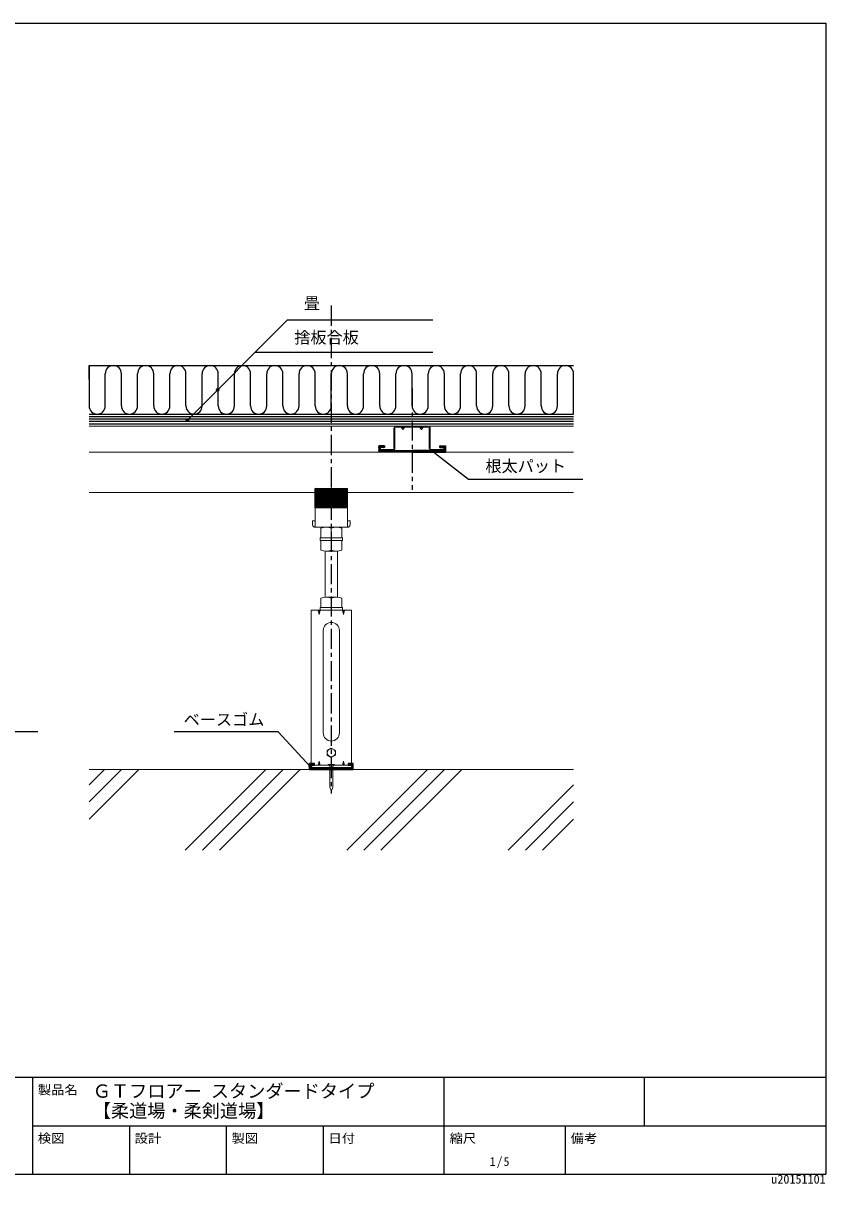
# Model space of a CAD drawing. Units: millimetres, scale not verified. Extents: x -1033 to 1029, y -737 to 700.
# Drawn here: x 35 to 1029, y -737 to 700 of the extents above; entities that cross this region are included whole.
import ezdxf
from ezdxf.enums import TextEntityAlignment as Align

# ---------------------------------------------------------------- set-up
doc = ezdxf.new("R2010")
doc.units = ezdxf.units.MM
doc.header["$LTSCALE"] = 5
doc.header["$PDMODE"] = 32
doc.header["$PDSIZE"] = 3
doc.linetypes.add('CHAIN1', pattern=[8, 5, -1, 1, -1])
for name, color, linetype in [('0-0_中心線', 4, 'CHAIN1'), ('0-2_太線１', 3, 'Continuous'), ('0-3_太線２', 2, 'Continuous'), ('0-6_文字', 7, 'Continuous'), ('F-1_中線', 7, 'Continuous'), ('F-6_文字', 7, 'Continuous')]:
    doc.layers.add(name, color=color, linetype=linetype)
doc.layers.add('0-1_中線', color=7, linetype='Continuous', lineweight=18)
doc.styles.add('ＭＳ ゴシック', font='')
doc.styles.get('ＭＳ ゴシック').set_extended_font_data('MS Gothic')

msp = doc.modelspace()

# ---------------------------------------------------------------- linework, layer by layer
at = {"layer": '0-0_中心線'}
for p, q in [((416.828, 350.336), (416.828, -253.842)), ((516.828, 248.19), (516.828, 122.099))]:
    msp.add_line(p, q, dxfattribs=at)
at = {"layer": '0-1_中線'}
for p, q in [((116.828, 216.099), (716.828, 216.099)), ((116.828, 201.099), (716.828, 201.099)), ((494.328, 198.699), (494.328, 173.499)), ((495.528, 198.699), (495.528, 173.499)), ((496.728, 201.099), (503.828, 201.099)), ((503.228, 199.899), (496.728, 199.899)), ((536.928, 201.099), (529.828, 201.099)), ((530.428, 199.899), (536.928, 199.899)), ((538.128, 198.699), (538.128, 173.499)), ((539.328, 198.699), (539.328, 173.499)), ((116.828, 169.099), (716.828, 169.099)), ((477.528, 172.299), (477.528, 171.099)), ((493.128, 172.299), (477.528, 172.299)), ((477.528, 171.099), (493.128, 171.099)), ((556.128, 171.099), (540.528, 171.099)), ((116.828, 119.099), (396.828, 119.099)), ((436.828, 119.099), (716.828, 119.099)), ((396.828, 99.899), (436.828, 99.899)), ((436.828, 75.899), (436.828, 99.899)), ((393.628, 83.899), (393.628, 79.099)), ((393.628, 83.899), (396.828, 83.899)), ((405.569, 75.899), (428.086, 75.899)), ((410.328, 75.899), (423.328, 75.899)), ((416.828, 74.737), (416.828, 62.899)), ((440.028, 83.899), (436.828, 83.899)), ((440.028, 83.899), (440.028, 79.099)), ((402.828, 60.035), (402.828, 62.399)), ((403.328, 62.899), (430.328, 62.899)), ((403.328, 59.535), (430.328, 59.535)), ((416.828, 47.696), (416.828, 59.535)), ((430.828, 62.399), (430.828, 60.035)), ((409.328, 46.562), (409.328, -10.542)), ((423.328, 46.535), (410.328, 46.535)), ((424.328, 46.562), (424.328, -10.542)), ((410.328, -10.542), (423.328, -10.542)), ((416.828, -11.704), (416.828, -23.542)), ((391.828, -26.906), (441.828, -26.906)), ((391.828, -26.906), (391.828, -216.501)), ((401.828, -31.906), (403.167, -26.906)), ((401.828, -27.142), (403.167, -26.906)), ((402.828, -26.406), (402.828, -24.042)), ((402.828, -26.906), (430.828, -26.906)), ((430.328, -23.542), (403.328, -23.542)), ((430.328, -26.906), (403.328, -26.906)), ((430.828, -24.042), (430.828, -26.406)), ((431.828, -31.906), (433.167, -26.906)), ((431.828, -27.142), (433.167, -26.906)), ((441.828, -26.906), (441.828, -216.501)), ((406.828, -51.906), (406.828, -178.706)), ((426.828, -51.906), (426.828, -178.706)), ((416.828, -197.534), (411.828, -200.421)), ((411.828, -200.421), (411.828, -206.195)), ((421.828, -200.421), (416.828, -197.534)), ((421.828, -206.195), (421.828, -200.421)), ((401.828, -213.706), (400.488, -218.706)), ((411.828, -206.195), (416.828, -209.081)), ((416.828, -209.081), (421.828, -206.195)), ((431.828, -213.706), (430.488, -218.706)), ((116.828, -223.901), (716.828, -223.901)), ((135.915, -223.901), (116.828, -242.989)), ((157.129, -223.901), (116.828, -264.202)), ((178.342, -223.901), (116.828, -285.415)), ((335.915, -223.901), (235.915, -323.901)), ((357.129, -223.901), (257.129, -323.901)), ((378.342, -223.901), (278.342, -323.901)), ((391.828, -218.706), (441.828, -218.706)), ((401.828, -218.47), (400.488, -218.706)), ((412.828, -217.706), (412.828, -218.706)), ((414.978, -219.706), (414.978, -245.706)), ((418.678, -219.706), (418.678, -245.706)), ((431.828, -218.47), (430.488, -218.706)), ((535.915, -223.901), (435.915, -323.901)), ((557.129, -223.901), (457.129, -323.901)), ((578.342, -223.901), (478.342, -323.901)), ((716.828, -242.989), (635.915, -323.901)), ((416.734, -250.453), (414.978, -245.706)), ((416.921, -250.453), (418.678, -245.706)), ((716.828, -264.202), (657.129, -323.901)), ((716.828, -285.415), (678.342, -323.901))]:
    msp.add_line(p, q, dxfattribs=at)
for points in [[(503.228, 199.899), (505.328, 197.099), (507.428, 199.899), (516.828, 199.899)], [(503.828, 201.099), (505.328, 199.099), (506.828, 201.099), (516.828, 201.099)], [(529.828, 201.099), (528.328, 199.099), (526.828, 201.099), (516.828, 201.099)], [(530.428, 199.899), (528.328, 197.099), (526.228, 199.899), (516.828, 199.899)], [(540.528, 172.299), (556.128, 172.299), (556.128, 171.099)], [(396.828, 99.899), (396.828, 75.899), (436.828, 75.899)], [(403.828, 74.737), (403.828, 62.899), (429.828, 62.899), (429.828, 74.737)], [(429.828, 47.696), (429.828, 59.535), (403.828, 59.535), (403.828, 47.696)], [(403.828, -11.704), (403.828, -23.542), (429.828, -23.542), (429.828, -11.704)], [(412.828, -217.706), (420.828, -217.706), (420.828, -218.706), (416.828, -218.706), (412.828, -218.706)]]:
    msp.add_lwpolyline(points, dxfattribs=at)
for points in [[(401.828, -31.906), (400.488, -26.906), (401.828, -27.142)], [(431.828, -27.142), (431.828, -31.906), (430.488, -26.906)], [(401.828, -218.47), (401.828, -213.706), (403.167, -218.706)], [(431.828, -213.706), (433.167, -218.706), (431.828, -218.47)]]:
    msp.add_lwpolyline(points, close=True, dxfattribs=at)
msp.add_circle((416.828, -203.308), 5, dxfattribs=at)
for centre, radius, start, end in [((496.728, 198.699), 2.4, 90, 180), ((496.728, 198.699), 1.2, 90, 180), ((536.928, 198.699), 2.4, 0, 90), ((536.928, 198.699), 1.2, 0, 90), ((493.128, 173.499), 1.2, 270, 0), ((493.128, 173.499), 2.4, 270, 0), ((540.528, 173.499), 2.4, 180, 270), ((540.528, 173.499), 1.2, 180, 270), ((396.828, 79.099), 3.2, 180, 270), ((410.328, 57.124), 18.774, 69.74384, 110.25616), ((423.328, 57.124), 18.774, 69.74384, 110.25616), ((436.828, 79.099), 3.2, 270, 0), ((403.328, 62.399), 0.5, 90, 180), ((403.328, 60.035), 0.5, 180, 270), ((430.328, 62.399), 0.5, 0, 90), ((430.328, 60.035), 0.5, 270, 0), ((410.328, 65.309), 18.774, 249.74384, 290.25616), ((423.328, 65.309), 18.774, 249.74384, 290.25616), ((410.328, -29.317), 18.774, 69.74384, 110.25616), ((423.328, -29.317), 18.774, 69.74384, 110.25616), ((403.328, -24.042), 0.5, 90, 180), ((403.328, -26.406), 0.5, 180, 270), ((430.328, -24.042), 0.5, 0, 90), ((430.328, -26.406), 0.5, 270, 0), ((416.828, -51.906), 10, 0, 180), ((416.828, -178.706), 10, 180, 0), ((413.978, -219.706), 1, 0, 90), ((419.678, -219.706), 1, 90, 180), ((416.828, -250.418), 0.1, 200.30446, 339.69553)]:
    msp.add_arc(centre, radius, start, end, dxfattribs=at)
at = {"layer": '0-2_太線１'}
for p, q in [((116.828, 213.099), (716.828, 213.099)), ((116.828, 210.099), (716.828, 210.099)), ((116.828, 207.099), (716.828, 207.099)), ((116.828, 204.099), (716.828, 204.099)), ((482.528, 176.599), (475.528, 176.599)), ((475.528, 176.599), (475.528, 169.099)), ((475.528, 176.013), (476.113, 176.599)), ((475.528, 175.306), (476.82, 176.599)), ((475.528, 174.599), (477.527, 176.599)), ((475.528, 173.892), (478.234, 176.599)), ((475.528, 173.185), (478.941, 176.599)), ((475.528, 172.478), (477.528, 174.478)), ((475.528, 171.771), (477.528, 173.771)), ((475.528, 171.064), (477.528, 173.064)), ((477.648, 174.599), (479.648, 176.599)), ((478.355, 174.599), (480.355, 176.599)), ((479.063, 174.599), (481.063, 176.599)), ((479.77, 174.599), (481.77, 176.599)), ((480.477, 174.599), (482.477, 176.599)), ((481.184, 174.599), (482.528, 175.942)), ((481.891, 174.599), (482.528, 175.235)), ((551.128, 174.599), (551.128, 176.599)), ((551.128, 175.953), (551.773, 176.599)), ((551.128, 175.246), (552.48, 176.599)), ((551.187, 174.599), (553.187, 176.599)), ((551.895, 174.599), (553.895, 176.599)), ((552.602, 174.599), (554.602, 176.599)), ((553.309, 174.599), (555.309, 176.599)), ((554.016, 174.599), (556.016, 176.599)), ((554.173, 169.099), (558.128, 173.053)), ((554.723, 174.599), (556.723, 176.599)), ((555.43, 174.599), (557.43, 176.599)), ((556.128, 174.589), (558.128, 176.589)), ((556.128, 173.882), (558.128, 175.882)), ((556.128, 173.175), (558.128, 175.175)), ((556.128, 172.468), (558.128, 174.468)), ((556.148, 171.781), (558.128, 173.761)), ((475.528, 170.357), (477.528, 172.357)), ((475.528, 169.649), (477.528, 171.649)), ((516.828, 169.099), (475.528, 169.099)), ((475.684, 169.099), (477.684, 171.099)), ((476.391, 169.099), (478.391, 171.099)), ((477.098, 169.099), (479.098, 171.099)), ((477.528, 171.099), (516.828, 171.099)), ((477.805, 169.099), (479.805, 171.099)), ((478.512, 169.099), (480.512, 171.099)), ((479.219, 169.099), (481.219, 171.099)), ((479.927, 169.099), (481.927, 171.099)), ((480.634, 169.099), (482.634, 171.099)), ((481.341, 169.099), (483.341, 171.099)), ((482.048, 169.099), (484.048, 171.099)), ((482.755, 169.099), (484.755, 171.099)), ((483.462, 169.099), (485.462, 171.099)), ((484.169, 169.099), (486.169, 171.099)), ((484.876, 169.099), (486.876, 171.099)), ((485.583, 169.099), (487.583, 171.099)), ((486.291, 169.099), (488.291, 171.099)), ((486.998, 169.099), (488.998, 171.099)), ((487.705, 169.099), (489.705, 171.099)), ((488.412, 169.099), (490.412, 171.099)), ((489.119, 169.099), (491.119, 171.099)), ((489.826, 169.099), (491.826, 171.099)), ((490.533, 169.099), (492.533, 171.099)), ((491.24, 169.099), (493.24, 171.099)), ((491.947, 169.099), (493.947, 171.099)), ((492.654, 169.099), (494.654, 171.099)), ((493.362, 169.099), (495.362, 171.099)), ((494.069, 169.099), (496.069, 171.099)), ((494.776, 169.099), (496.776, 171.099)), ((495.483, 169.099), (497.483, 171.099)), ((496.19, 169.099), (498.19, 171.099)), ((496.897, 169.099), (498.897, 171.099)), ((497.604, 169.099), (499.604, 171.099)), ((498.311, 169.099), (500.311, 171.099)), ((499.018, 169.099), (501.018, 171.099)), ((499.726, 169.099), (501.726, 171.099)), ((500.433, 169.099), (502.433, 171.099)), ((501.14, 169.099), (503.14, 171.099)), ((501.847, 169.099), (503.847, 171.099)), ((502.554, 169.099), (504.554, 171.099)), ((503.261, 169.099), (505.261, 171.099)), ((503.968, 169.099), (505.968, 171.099)), ((504.675, 169.099), (506.675, 171.099)), ((505.382, 169.099), (507.382, 171.099)), ((506.089, 169.099), (508.089, 171.099)), ((506.797, 169.099), (508.797, 171.099)), ((507.504, 169.099), (509.504, 171.099)), ((508.211, 169.099), (510.211, 171.099)), ((508.918, 169.099), (510.918, 171.099)), ((509.625, 169.099), (511.625, 171.099)), ((510.332, 169.099), (512.332, 171.099)), ((511.039, 169.099), (513.039, 171.099)), ((511.746, 169.099), (513.746, 171.099)), ((512.453, 169.099), (514.453, 171.099)), ((513.161, 169.099), (515.161, 171.099)), ((513.868, 169.099), (515.868, 171.099)), ((514.575, 169.099), (516.575, 171.099)), ((515.282, 169.099), (517.282, 171.099)), ((515.989, 169.099), (517.989, 171.099)), ((516.696, 169.099), (518.696, 171.099)), ((556.128, 171.099), (516.828, 171.099)), ((516.828, 169.099), (558.128, 169.099)), ((517.403, 169.099), (519.403, 171.099)), ((518.11, 169.099), (520.11, 171.099)), ((518.817, 169.099), (520.817, 171.099)), ((519.525, 169.099), (521.525, 171.099)), ((520.232, 169.099), (522.232, 171.099)), ((520.939, 169.099), (522.939, 171.099)), ((521.646, 169.099), (523.646, 171.099)), ((522.353, 169.099), (524.353, 171.099)), ((523.06, 169.099), (525.06, 171.099)), ((523.767, 169.099), (525.767, 171.099)), ((524.474, 169.099), (526.474, 171.099)), ((525.181, 169.099), (527.181, 171.099)), ((525.888, 169.099), (527.888, 171.099)), ((526.596, 169.099), (528.596, 171.099)), ((527.303, 169.099), (529.303, 171.099)), ((528.01, 169.099), (530.01, 171.099)), ((528.717, 169.099), (530.717, 171.099)), ((529.424, 169.099), (531.424, 171.099)), ((530.131, 169.099), (532.131, 171.099)), ((530.838, 169.099), (532.838, 171.099)), ((531.545, 169.099), (533.545, 171.099)), ((532.252, 169.099), (534.252, 171.099)), ((532.96, 169.099), (534.96, 171.099)), ((533.667, 169.099), (535.667, 171.099)), ((534.374, 169.099), (536.374, 171.099)), ((535.081, 169.099), (537.081, 171.099)), ((535.788, 169.099), (537.788, 171.099)), ((536.495, 169.099), (538.495, 171.099)), ((537.202, 169.099), (539.202, 171.099)), ((537.909, 169.099), (539.909, 171.099)), ((538.616, 169.099), (540.616, 171.099)), ((539.324, 169.099), (541.324, 171.099)), ((540.031, 169.099), (542.031, 171.099)), ((540.738, 169.099), (542.738, 171.099)), ((541.445, 169.099), (543.445, 171.099)), ((542.152, 169.099), (544.152, 171.099)), ((542.859, 169.099), (544.859, 171.099)), ((543.566, 169.099), (545.566, 171.099)), ((544.273, 169.099), (546.273, 171.099)), ((544.98, 169.099), (546.98, 171.099)), ((545.687, 169.099), (547.687, 171.099)), ((546.395, 169.099), (548.395, 171.099)), ((547.102, 169.099), (549.102, 171.099)), ((547.809, 169.099), (549.809, 171.099)), ((548.516, 169.099), (550.516, 171.099)), ((549.223, 169.099), (551.223, 171.099)), ((549.93, 169.099), (551.93, 171.099)), ((550.637, 169.099), (552.637, 171.099)), ((551.344, 169.099), (553.344, 171.099)), ((552.051, 169.099), (554.051, 171.099)), ((552.759, 169.099), (554.759, 171.099)), ((553.466, 169.099), (555.466, 171.099)), ((554.88, 169.099), (558.128, 172.346)), ((555.587, 169.099), (558.128, 171.639)), ((556.128, 171.8), (556.128, 171.099)), ((556.294, 169.099), (558.128, 170.932)), ((557.001, 169.099), (558.128, 170.225)), ((557.708, 169.099), (558.128, 169.518)), ((396.828, 124.099), (436.828, 124.099)), ((399.036, 124.099), (396.828, 121.984)), ((400.481, 124.099), (396.828, 120.599)), ((401.927, 124.099), (396.828, 119.215)), ((397.59, 124.099), (396.828, 123.369)), ((396.828, 99.899), (396.828, 124.099)), ((403.373, 124.099), (396.828, 117.83)), ((404.819, 124.099), (396.828, 116.445)), ((406.264, 124.099), (396.828, 115.061)), ((407.71, 124.099), (396.828, 113.676)), ((409.156, 124.099), (396.828, 112.291)), ((410.602, 124.099), (396.828, 110.907)), ((412.047, 124.099), (396.828, 109.522)), ((413.493, 124.099), (396.828, 108.137)), ((414.939, 124.099), (396.828, 106.753)), ((416.385, 124.099), (396.828, 105.368)), ((417.83, 124.099), (396.828, 103.983)), ((419.276, 124.099), (396.828, 102.599)), ((420.722, 124.099), (396.828, 101.214)), ((422.167, 124.099), (396.9, 99.899)), ((423.613, 124.099), (398.346, 99.899)), ((425.059, 124.099), (399.791, 99.899)), ((426.505, 124.099), (401.237, 99.899)), ((427.95, 124.099), (402.683, 99.899)), ((429.396, 124.099), (404.129, 99.899)), ((430.842, 124.099), (405.574, 99.899)), ((432.288, 124.099), (407.02, 99.899)), ((433.733, 124.099), (408.466, 99.899)), ((435.179, 124.099), (409.912, 99.899)), ((436.625, 124.099), (411.357, 99.899)), ((436.828, 122.908), (412.803, 99.899)), ((436.828, 121.523), (414.249, 99.899)), ((436.828, 120.139), (415.695, 99.899)), ((436.828, 118.754), (417.14, 99.899)), ((436.828, 117.369), (418.586, 99.899)), ((436.828, 115.985), (420.032, 99.899)), ((436.828, 99.899), (436.828, 124.099)), ((436.828, 114.6), (421.478, 99.899)), ((436.828, 113.215), (422.923, 99.899)), ((436.828, 111.831), (424.369, 99.899)), ((436.828, 110.446), (425.815, 99.899)), ((436.828, 109.061), (427.261, 99.899)), ((436.828, 107.677), (428.706, 99.899)), ((436.828, 106.292), (430.152, 99.899)), ((436.828, 104.907), (431.598, 99.899)), ((436.828, 103.523), (433.044, 99.899)), ((436.828, 102.138), (434.489, 99.899)), ((436.828, 100.753), (435.935, 99.899)), ((395.828, -216.501), (389.828, -216.501)), ((389.828, -216.501), (389.828, -223.901)), ((390.454, -216.506), (389.828, -217.132)), ((391.868, -216.506), (389.828, -218.546)), ((393.282, -216.506), (389.828, -219.96)), ((389.828, -223.901), (389.828, -216.506)), ((391.828, -219.375), (389.828, -221.375)), ((391.828, -220.789), (389.828, -222.789)), ((392.125, -221.906), (390.129, -223.901)), ((393.539, -221.906), (391.543, -223.901)), ((391.828, -218.501), (391.828, -221.906)), ((394.696, -216.506), (392.701, -218.501)), ((394.953, -221.906), (392.958, -223.901)), ((395.828, -216.789), (394.115, -218.501)), ((396.367, -221.906), (394.372, -223.901)), ((395.828, -218.203), (395.529, -218.501)), ((397.782, -221.906), (395.786, -223.901)), ((395.828, -218.501), (395.828, -216.501)), ((399.196, -221.906), (397.2, -223.901)), ((400.61, -221.906), (398.614, -223.901)), ((402.024, -221.906), (400.029, -223.901)), ((403.438, -221.906), (401.443, -223.901)), ((404.853, -221.906), (402.857, -223.901)), ((406.267, -221.906), (404.271, -223.901)), ((407.681, -221.906), (405.686, -223.901)), ((409.095, -221.906), (407.1, -223.901)), ((410.51, -221.906), (408.514, -223.901)), ((411.924, -221.906), (409.928, -223.901)), ((413.338, -221.906), (411.342, -223.901)), ((414.752, -221.906), (412.757, -223.901)), ((416.166, -221.906), (414.171, -223.901)), ((417.581, -221.906), (415.585, -223.901)), ((418.995, -221.906), (416.999, -223.901)), ((420.409, -221.906), (418.413, -223.901)), ((419.828, -223.901), (419.823, -223.906)), ((421.823, -221.906), (419.828, -223.901)), ((423.237, -221.906), (421.242, -223.901)), ((424.652, -221.906), (422.656, -223.901)), ((426.066, -221.906), (424.07, -223.901)), ((427.48, -221.906), (425.485, -223.901)), ((428.894, -221.906), (426.899, -223.901)), ((430.309, -221.906), (428.313, -223.901)), ((431.723, -221.906), (429.727, -223.901)), ((433.137, -221.906), (431.141, -223.901)), ((434.551, -221.906), (432.556, -223.901)), ((435.965, -221.906), (433.97, -223.901)), ((437.38, -221.906), (435.384, -223.901)), ((436.798, -223.901), (436.794, -223.906)), ((438.794, -221.906), (436.798, -223.901)), ((438.541, -216.501), (437.828, -217.215)), ((439.956, -216.501), (437.956, -218.501)), ((440.208, -221.906), (438.212, -223.901)), ((441.37, -216.501), (439.37, -218.501)), ((441.622, -221.906), (439.627, -223.901)), ((442.784, -216.501), (440.784, -218.501)), ((443.828, -221.115), (441.041, -223.901)), ((443.828, -216.872), (441.828, -218.872)), ((443.828, -218.286), (441.828, -220.286)), ((441.828, -218.501), (441.828, -221.906)), ((443.828, -219.7), (441.828, -221.7)), ((443.828, -222.529), (442.455, -223.901))]:
    msp.add_line(p, q, dxfattribs=at)
for points in [[(482.528, 176.599), (482.528, 174.599), (477.528, 174.599), (477.528, 171.099)], [(551.128, 176.599), (558.128, 176.599), (558.128, 169.099)], [(551.128, 174.599), (556.12, 174.599), (556.128, 174.599), (556.128, 171.8)], [(389.828, -223.901), (443.828, -223.901), (443.828, -216.501), (437.828, -216.501)], [(391.828, -221.906), (391.828, -218.501), (395.828, -218.501)], [(441.828, -218.706), (441.828, -221.906), (391.828, -221.906)], [(437.828, -216.501), (437.828, -218.501), (441.828, -218.501), (441.828, -218.706)]]:
    msp.add_lwpolyline(points, dxfattribs=at)
at = {"layer": '0-3_太線２'}
for p, q in [((116.828, 259.154), (116.828, 276.099)), ((116.828, 276.099), (116.828, 226.099)), ((116.828, 276.099), (716.828, 276.099)), ((136.828, 226.099), (136.828, 266.099)), ((156.828, 226.099), (156.828, 266.099)), ((176.828, 226.099), (176.828, 266.099)), ((196.828, 226.099), (196.828, 266.099)), ((216.828, 226.099), (216.828, 266.099)), ((236.828, 226.099), (236.828, 266.099)), ((256.828, 226.099), (256.828, 266.099)), ((276.828, 226.099), (276.828, 266.099)), ((296.828, 226.099), (296.828, 266.099)), ((316.828, 226.099), (316.828, 266.099)), ((356.828, 226.099), (356.828, 266.099)), ((376.828, 226.099), (376.828, 266.099)), ((396.828, 226.099), (396.828, 266.099)), ((416.828, 226.099), (416.828, 266.099)), ((436.828, 226.099), (436.828, 266.099)), ((456.828, 226.099), (456.828, 266.099)), ((476.828, 226.099), (476.828, 266.099)), ((516.828, 226.099), (516.828, 266.099)), ((536.828, 226.099), (536.828, 266.099)), ((556.828, 226.099), (556.828, 266.099)), ((576.828, 226.099), (576.828, 266.099)), ((596.828, 226.099), (596.828, 266.099)), ((636.828, 226.099), (636.828, 266.099)), ((656.828, 226.099), (656.828, 266.099)), ((676.828, 226.099), (676.828, 266.099)), ((716.828, 216.099), (716.828, 266.099)), ((116.828, 216.099), (716.828, 216.099))]:
    msp.add_line(p, q, dxfattribs=at)
for points in [[(336.828, 226.099), (336.828, 248.959), (336.828, 266.099)], [(496.828, 226.099), (496.828, 248.959), (496.828, 266.099)], [(616.828, 226.099), (616.828, 248.959), (616.828, 266.099)], [(696.828, 226.099), (696.828, 248.959), (696.828, 266.099)]]:
    msp.add_lwpolyline(points, dxfattribs=at)
for centre, start, end in [((146.828, 266.099), 0, 180), ((186.828, 266.099), 0, 180), ((226.828, 266.099), 0, 180), ((266.828, 266.099), 0, 180), ((306.828, 266.099), 0, 180), ((346.828, 266.099), 0, 180), ((386.828, 266.099), 0, 180), ((426.828, 266.099), 0, 180), ((466.828, 266.099), 0, 180), ((506.828, 266.099), 0, 180), ((546.828, 266.099), 0, 180), ((586.828, 266.099), 0, 180), ((626.828, 266.099), 0, 180), ((666.828, 266.099), 0, 180), ((706.828, 266.099), 0, 180), ((126.828, 226.099), 180, 0), ((166.828, 226.099), 180, 0), ((206.828, 226.099), 180, 0), ((246.828, 226.099), 180, 0), ((286.828, 226.099), 180, 0), ((326.828, 226.099), 180, 0), ((366.828, 226.099), 180, 0), ((406.828, 226.099), 180, 0), ((446.828, 226.099), 180, 0), ((486.828, 226.099), 180, 0), ((526.828, 226.099), 180, 0), ((566.828, 226.099), 180, 0), ((606.828, 226.099), 180, 0), ((646.828, 226.099), 180, 0), ((686.828, 226.099), 180, 0)]:
    msp.add_arc(centre, 10, start, end, dxfattribs=at)
at = {"layer": '0-6_文字'}
for p, q in [((362.572, 332.615), (238.556, 208.599)), ((362.572, 332.615), (542.737, 332.615)), ((322.572, 292.615), (542.737, 292.615)), ((542.03, 170.099), (586.753, 135.294)), ((586.753, 135.294), (728.339, 135.294)), ((-227.855, -177.028), (53.304, -177.028)), ((350.817, -177.249), (222.069, -177.249)), ((350.817, -177.249), (390.828, -220.201))]:
    msp.add_line(p, q, dxfattribs=at)
for p in [(276.056, 246.099), (238.556, 208.599), (542.03, 170.099), (390.828, -220.201)]:
    msp.add_point(p, dxfattribs=at)
at = {"layer": 'F-1_中線'}
for p, q in [((-1033.224, 699.989), (1029.276, 699.989)), ((1029.276, 699.989), (1029.276, -725.011)), ((-1033.224, -605.011), (1029.276, -605.011)), ((46.776, -605.011), (46.776, -725.011)), ((556.776, -725.011), (556.776, -605.011)), ((804.276, -605.011), (804.276, -665.011)), ((46.776, -665.011), (1029.276, -665.011)), ((166.776, -665.011), (166.776, -725.011)), ((286.776, -665.011), (286.776, -725.011)), ((406.776, -665.011), (406.776, -725.011)), ((706.776, -725.011), (706.776, -665.011)), ((-1033.224, -725.011), (1029.276, -725.011))]:
    msp.add_line(p, q, dxfattribs=at)

# ---------------------------------------------------------------- texts
at = {"layer": '0-6_文字', "style": 'ＭＳ ゴシック'}
for s, height, p in [('畳', 14.66, (382.726, 341.68)), ('捨板合板', 14.66, (370.923, 299.201)), ('根太パット', 14.66, (607.652, 139.982)), ('ベースゴム', 14.66, (233.901, -173.902)), ('u20151101', 11, (961.776, -740.011))]:
    msp.add_text(s, height=height, dxfattribs=at).set_placement(p, align=Align.BOTTOM_LEFT)
at = {"layer": 'F-6_文字', "style": 'ＭＳ ゴシック', "width": 1.1}
for s, p in [('製品名', (53.247, -629.517)), ('検図', (53.247, -689.517)), ('設計', (173.247, -689.517)), ('製図', (293.247, -689.517)), ('日付', (413.247, -689.517)), ('縮尺', (563.247, -689.517)), ('備考', (713.247, -689.517))]:
    msp.add_text(s, height=11, dxfattribs=at).set_placement(p, align=Align.BOTTOM_LEFT)
at = {"layer": 'F-6_文字', "style": 'ＭＳ ゴシック'}
for s, p in [('ＧＴフロアー スタンダードタイプ', (121.326, -635.285)), ('【柔道場・柔剣道場】', (121.326, -659.751))]:
    msp.add_text(s, height=16.5, dxfattribs=at).set_placement(p, align=Align.BOTTOM_LEFT)
at = {"layer": 'F-6_文字', "insert": (613.026, -717.511), "char_height": 11, "attachment_point": 7, "style": 'ＭＳ ゴシック'}
msp.add_mtext('\\T1.21;\\W0.95;1/5', dxfattribs=at)

doc.saveas('drawing.dxf')
